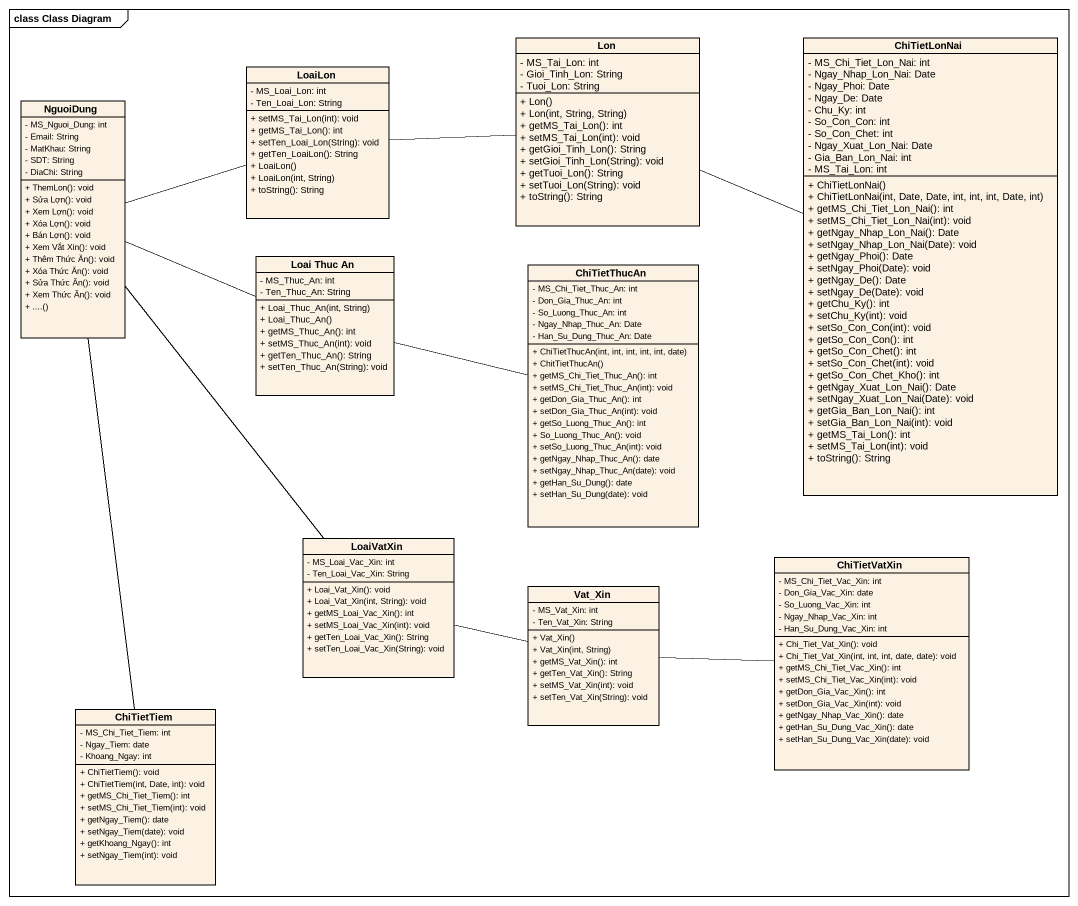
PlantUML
@startuml
mainframe class Class Diagram
hide circle
hide empty members
skinparam classAttributeIconSize 0
class Lon {
  - MS_Tai_Lon: int
  - Gioi_Tinh_Lon: String
  - Tuoi_Lon: String
  + Lon()
  + Lon(int, String, String)
  + getMS_Tai_Lon(): int
  + setMS_Tai_Lon(int): void
  + getGioi_Tinh_Lon(): String
  + setGioi_Tinh_Lon(String): void
  + getTuoi_Lon(): String
  + setTuoi_Lon(String): void
  + toString(): String
}
class ChiTietLonNai {
  - MS_Chi_Tiet_Lon_Nai: int
  - Ngay_Nhap_Lon_Nai: Date
  - Ngay_Phoi: Date
  - Ngay_De: Date
  - Chu_Ky: int
  - So_Con_Con: int
  - So_Con_Chet: int
  - Ngay_Xuat_Lon_Nai: Date
  - Gia_Ban_Lon_Nai: int
  - MS_Tai_Lon: int
  + ChiTietLonNai()
  + ChiTietLonNai(int, Date, Date, int, int, int, Date, int)
  + getMS_Chi_Tiet_Lon_Nai(): int
  + setMS_Chi_Tiet_Lon_Nai(int): void
  + getNgay_Nhap_Lon_Nai(): Date
  + setNgay_Nhap_Lon_Nai(Date): void
  + getNgay_Phoi(): Date
  + setNgay_Phoi(Date): void
  + getNgay_De(): Date
  + setNgay_De(Date): void
  + getChu_Ky(): int
  + setChu_Ky(int): void
  + setSo_Con_Con(int): void
  + getSo_Con_Con(): int
  + getSo_Con_Chet(): int
  + setSo_Con_Chet(int): void
  + getSo_Con_Chet_Kho(): int
  + getNgay_Xuat_Lon_Nai(): Date
  + setNgay_Xuat_Lon_Nai(Date): void
  + getGia_Ban_Lon_Nai(): int
  + setGia_Ban_Lon_Nai(int): void
  + getMS_Tai_Lon(): int
  + setMS_Tai_Lon(int): void
  + toString(): String
}
class LoaiLon {
  - MS_Loai_Lon: int
  - Ten_Loai_Lon: String
  + setMS_Tai_Lon(int): void
  + getMS_Tai_Lon(): int
  + setTen_Loai_Lon(String): void
  + getTen_LoaiLon(): String
  + LoaiLon()
  + LoaiLon(int, String)
  + toString(): String
}
class NguoiDung {
  - MS_Nguoi_Dung: int
  - Email: String
  - MatKhau: String
  - SDT: String
  - DiaChi: String
  + ThemLon(): void
  + Sửa Lợn(): void
  + Xem Lợn(): void
  + Xóa Lợn(): void
  + Bán Lợn(): void
  + Xem Vắt Xin(): void
  + Thêm Thức Ăn(): void
  + Xóa Thức Ăn(): void
  + Sửa Thức Ăn(): void
  + Xem Thức Ăn(): void
  + ....()
}
class "Loai Thuc An" as Loai_Thuc_An {
  - MS_Thuc_An: int
  - Ten_Thuc_An: String
  + Loai_Thuc_An(int, String)
  + Loai_Thuc_An()
  + getMS_Thuc_An(): int
  + setMS_Thuc_An(int): void
  + getTen_Thuc_An(): String
  + setTen_Thuc_An(String): void
}
class ChiTietThucAn {
  - MS_Chi_Tiet_Thuc_An: int
  - Don_Gia_Thuc_An: int
  - So_Luong_Thuc_An: int
  - Ngay_Nhap_Thuc_An: Date
  - Han_Su_Dung_Thuc_An: Date
  + ChiTietThucAn(int, int, int, int, int, date)
  + ChitTietThucAn()
  + getMS_Chi_Tiet_Thuc_An(): int
  + setMS_Chi_Tiet_Thuc_An(int): void
  + getDon_Gia_Thuc_An(): int
  + setDon_Gia_Thuc_An(int): void
  + getSo_Luong_Thuc_An(): int
  + So_Luong_Thuc_An(): void
  + setSo_Luong_Thuc_An(int): void
  + getNgay_Nhap_Thuc_An(): date
  + setNgay_Nhap_Thuc_An(date): void
  + getHan_Su_Dung(): date
  + setHan_Su_Dung(date): void
}
class LoaiVatXin {
  - MS_Loai_Vac_Xin: int
  - Ten_Loai_Vac_Xin: String
  + Loai_Vat_Xin(): void
  + Loai_Vat_Xin(int, String): void
  + getMS_Loai_Vac_Xin(): int
  + setMS_Loai_Vac_Xin(int): void
  + getTen_Loai_Vac_Xin(): String
  + setTen_Loai_Vac_Xin(String): void
}
class Vat_Xin {
  - MS_Vat_Xin: int
  - Ten_Vat_Xin: String
  + Vat_Xin()
  + Vat_Xin(int, String)
  + getMS_Vat_Xin(): int
  + getTen_Vat_Xin(): String
  + setMS_Vat_Xin(int): void
  + setTen_Vat_Xin(String): void
}
class ChiTietVatXin {
  - MS_Chi_Tiet_Vac_Xin: int
  - Don_Gia_Vac_Xin: date
  - So_Luong_Vac_Xin: int
  - Ngay_Nhap_Vac_Xin: int
  - Han_Su_Dung_Vac_Xin: int
  + Chi_Tiet_Vat_Xin(): void
  + Chi_Tiet_Vat_Xin(int, int, int, date, date): void
  + getMS_Chi_Tiet_Vac_Xin(): int
  + setMS_Chi_Tiet_Vac_Xin(int): void
  + getDon_Gia_Vac_Xin(): int
  + setDon_Gia_Vac_Xin(int): void
  + getNgay_Nhap_Vac_Xin(): date
  + getHan_Su_Dung_Vac_Xin(): date
  + setHan_Su_Dung_Vac_Xin(date): void
}
class ChiTietTiem {
  - MS_Chi_Tiet_Tiem: int
  - Ngay_Tiem: date
  - Khoang_Ngay: int
  + ChiTietTiem(): void
  + ChiTietTiem(int, Date, int): void
  + getMS_Chi_Tiet_Tiem(): int
  + setMS_Chi_Tiet_Tiem(int): void
  + getNgay_Tiem(): date
  + setNgay_Tiem(date): void
  + getKhoang_Ngay(): int
  + setNgay_Tiem(int): void
}
Lon -left- LoaiLon
ChiTietLonNai -left- Lon
LoaiLon -left- NguoiDung
Loai_Thuc_An -left- NguoiDung
ChiTietThucAn -left- Loai_Thuc_An
LoaiVatXin -up- NguoiDung
Vat_Xin -left- LoaiVatXin
ChiTietVatXin -left- Vat_Xin
ChiTietTiem -up- NguoiDung
@enduml
